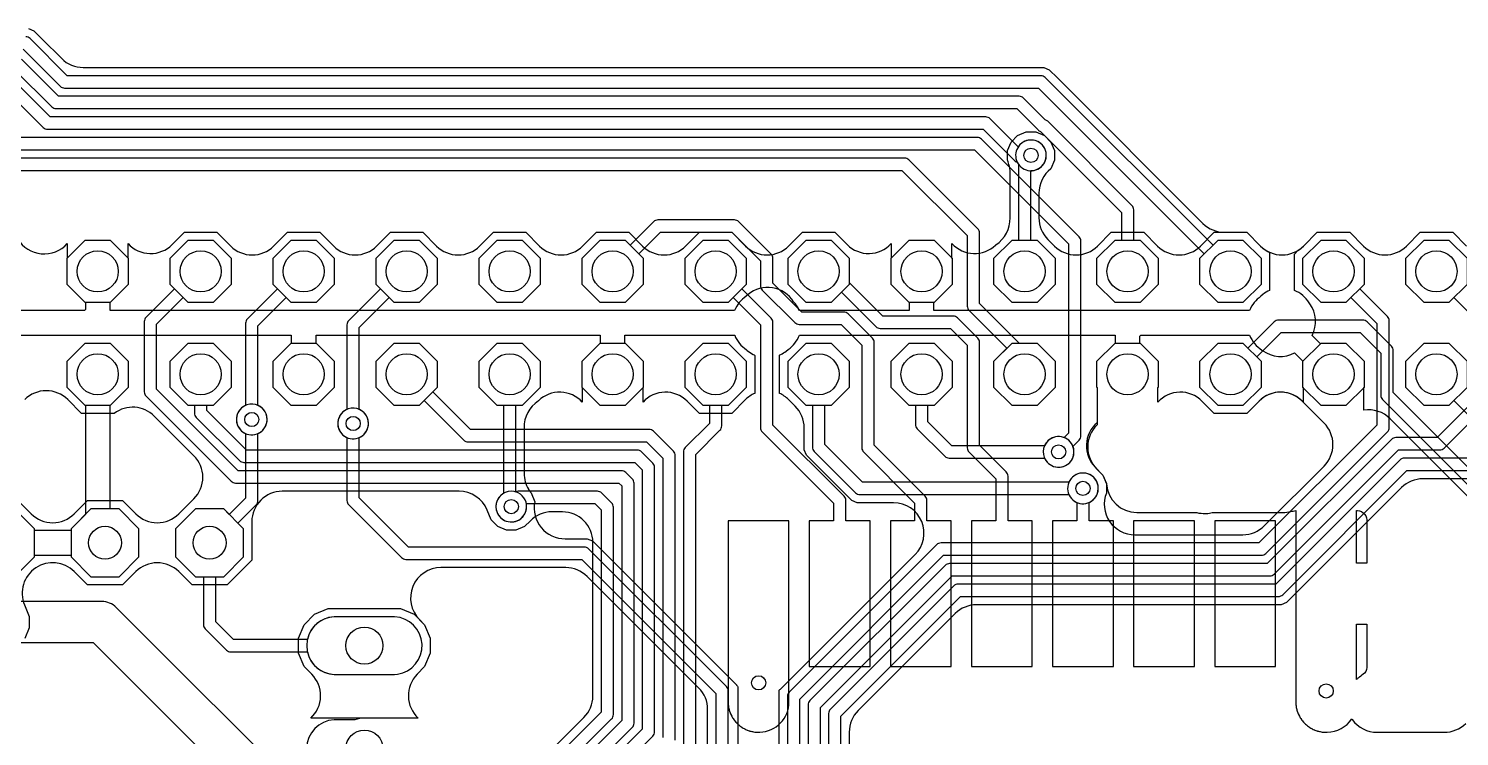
# Model space of a CAD drawing. Header units: millimetres. Extents: x -12 to 258, y 0 to 147.
# Drawn here: x 197.4 to 232.68, y 84.08 to 101.55 of the extents above; entities that cross this region are included whole.
import ezdxf

# ---------------------------------------------------------------- set-up
doc = ezdxf.new("R2010")
doc.units = ezdxf.units.MM

msp = doc.modelspace()

# ---------------------------------------------------------------- linework, layer by layer
at = {"layer": '16_copper'}
for points in [[(197.262, 101.039), (198.177, 100.124, 0.198912), (198.284, 100.08), (222.3, 100.08), (226.393, 95.986), (226.278, 95.871), (226.278, 95.239), (226.724, 94.793), (227.356, 94.793), (227.802, 95.239), (227.802, 95.871), (227.356, 96.317), (226.724, 96.317), (226.609, 96.202), (222.471, 100.34, 0.198912), (222.363, 100.384), (198.348, 100.384), (197.433, 101.299, 0.198912), (197.325, 101.344)], [(197.396, 101.547), (197.526, 101.493), (197.732, 101.288), (198.212, 100.807, 0.198912), (198.742, 100.588), (222.434, 100.588), (222.564, 100.533), (222.77, 100.328), (222.77, 100.328), (226.358, 96.74, 0.198912), (226.888, 96.52), (227.44, 96.52), (227.78, 96.18, 0.414214), (228.84, 96.18), (229.18, 96.52), (229.98, 96.52), (230.32, 96.18, 0.414214), (231.38, 96.18), (231.72, 96.52), (232.52, 96.52), (232.86, 96.18, 0.414214)], [(197.051, 100.531), (197.966, 99.616, 0.198912), (198.074, 99.572), (221.766, 99.572), (222.292, 99.045, 0.105755), (222.351, 99.008), (224.348, 97.012), (224.348, 96.317), (224.184, 96.317), (223.738, 95.871), (223.738, 95.239), (224.184, 94.793), (224.816, 94.793), (225.262, 95.239), (225.262, 95.871), (224.816, 96.317), (224.652, 96.317), (224.652, 97.076, 0.198912), (224.608, 97.183), (222.531, 99.26, 0.115729), (222.471, 99.297), (221.936, 99.832, 0.198912), (221.829, 99.876), (198.137, 99.876), (197.222, 100.791, 0.198912)], [(196.841, 100.023), (197.756, 99.108, 0.198912), (197.864, 99.064), (220.939, 99.064), (221.692, 98.311, 0.167316), (221.779, 98.251), (221.804, 98.208, 1), (222.434, 98.629), (222.404, 98.669, 0.492697), (221.804, 98.63), (221.11, 99.324, 0.198912), (221.002, 99.368), (197.927, 99.368), (197.012, 100.283, 0.198912)], [(181.153, 98.556), (220.729, 98.556), (223.048, 96.237), (223.048, 91.563), (222.937, 91.453, 0.957233), (222.632, 90.76), (222.678, 90.741, 0.637025), (223.153, 91.237), (223.308, 91.392, 0.198912), (223.352, 91.5), (223.352, 96.3, 0.198912), (223.308, 96.408), (220.9, 98.816, 0.198912), (220.792, 98.86), (181.09, 98.86, 0.198912)], [(181.363, 98.048), (218.937, 98.048), (220.548, 96.437), (220.548, 94.7, 0.198912), (220.592, 94.592), (221.526, 93.659), (221.198, 93.331), (221.198, 92.699), (221.644, 92.253), (222.276, 92.253), (222.722, 92.699), (222.722, 93.331), (222.276, 93.777), (221.839, 93.777), (220.852, 94.763), (220.852, 96.5, 0.198912), (220.808, 96.608), (219.108, 98.308, 0.198912), (219, 98.352), (181.3, 98.352, 0.198912)], [(207.835, 79.848), (212.284, 84.297, 0.198912), (212.328, 84.405), (212.328, 90.324, 0.198912), (212.284, 90.432), (212.124, 90.592, 0.198912), (212.016, 90.636), (202.561, 90.636), (200.552, 92.645), (200.552, 94.252), (201.209, 94.908), (201.324, 94.793), (201.956, 94.793), (202.402, 95.239), (202.402, 95.871), (201.956, 96.317), (201.324, 96.317), (200.878, 95.871), (200.878, 95.239), (200.993, 95.124), (200.292, 94.423, 0.198912), (200.248, 94.315), (200.248, 92.582, 0.198912), (200.292, 92.474), (202.39, 90.376, 0.198912), (202.498, 90.332), (211.953, 90.332), (212.024, 90.261), (212.024, 84.468), (207.664, 80.108)], [(235.784, 87.832), (231.052, 92.563), (231.052, 93.6, 0.198912), (231.008, 93.708), (230.408, 94.308, 0.198912), (230.3, 94.352), (228.225, 94.352, 0.198912), (228.117, 94.308), (227.471, 93.662), (227.356, 93.777), (226.724, 93.777), (226.278, 93.331), (226.278, 92.699), (226.724, 92.253), (227.356, 92.253), (227.802, 92.699), (227.802, 93.331), (227.687, 93.446), (228.288, 94.048), (230.237, 94.048), (230.748, 93.537), (230.748, 92.5, 0.198912), (230.792, 92.392), (235.524, 87.661)], [(208.045, 79.34), (212.792, 84.087, 0.198912), (212.836, 84.195), (212.836, 90.716, 0.198912), (212.792, 90.824), (212.516, 91.1, 0.198912), (212.408, 91.144), (202.771, 91.144), (201.792, 92.123), (201.792, 92.253), (201.956, 92.253), (202.402, 92.699), (202.402, 93.331), (201.956, 93.777), (201.324, 93.777), (200.878, 93.331), (200.878, 92.699), (201.324, 92.253), (201.488, 92.253), (201.488, 92.06, 0.198912), (201.532, 91.952), (202.6, 90.884, 0.198912), (202.708, 90.84), (212.345, 90.84), (212.532, 90.653), (212.532, 84.258), (207.874, 79.6)], [(213.344, 83.984), (213.344, 91.008, 0.198912), (213.3, 91.116), (212.808, 91.608, 0.198912), (212.7, 91.652), (208.298, 91.652), (207.367, 92.584), (207.482, 92.699), (207.482, 93.331), (207.036, 93.777), (206.404, 93.777), (205.958, 93.331), (205.958, 92.699), (206.404, 92.253), (207.036, 92.253), (207.151, 92.368), (208.127, 91.392, 0.198912), (208.235, 91.348), (212.637, 91.348), (213.04, 90.945), (213.04, 84.047)], [(213.852, 83.774), (213.852, 91.037), (214.448, 91.632, 0.198912), (214.492, 91.74), (214.492, 92.253), (214.656, 92.253), (215.102, 92.699), (215.102, 93.331), (214.656, 93.777), (214.024, 93.777), (213.578, 93.331), (213.578, 92.699), (214.024, 92.253), (214.188, 92.253), (214.188, 91.803), (213.592, 91.208, 0.198912), (213.548, 91.1), (213.548, 83.837)], [(235.101, 87.796), (230.98, 91.917, 0.24088), (230.33, 92.127), (230.33, 92.687), (230.342, 92.699), (230.342, 93.331), (229.896, 93.777), (229.264, 93.777), (228.818, 93.331), (228.818, 92.699), (228.83, 92.687), (228.83, 92.328, 0.428399), (227.744, 92.354), (227.44, 92.05), (226.64, 92.05), (226.336, 92.354, 0.428401), (225.25, 92.328), (225.25, 92.687), (225.262, 92.699), (225.262, 93.331), (224.816, 93.777), (224.184, 93.777), (223.738, 93.331), (223.738, 92.699), (223.75, 92.687), (223.75, 91.766, 0.423212), (223.745, 90.677), (223.893, 90.529), (223.983, 90.312, 0.398089), (224.731, 89.603), (226.211, 89.603, 0.07075), (226.42, 89.579), (226.448, 89.58, 0.047332), (226.591, 89.603), (228.328, 89.603, 0.065233), (228.523, 89.629), (228.526, 89.63, 0.040863), (228.65, 89.654), (228.65, 87.6, 0.000022), (228.65, 87.6), (228.65, 84.93), (228.651, 84.902), (228.652, 84.875), (228.653, 84.868), (228.653, 84.861), (228.657, 84.834), (228.66, 84.807), (228.661, 84.8), (228.662, 84.793), (228.669, 84.767), (228.674, 84.74), (228.676, 84.734), (228.678, 84.727), (228.686, 84.701), (228.695, 84.675), (228.697, 84.668), (228.699, 84.662), (228.71, 84.637), (228.721, 84.612), (228.724, 84.605), (228.727, 84.599), (228.74, 84.575), (228.752, 84.551), (228.756, 84.545), (228.76, 84.539), (228.775, 84.516), (228.79, 84.494), (228.794, 84.488), (228.798, 84.482), (228.815, 84.461), (228.832, 84.44), (228.837, 84.435), (228.841, 84.429), (228.86, 84.41), (228.879, 84.39), (228.884, 84.385), (228.889, 84.38), (228.91, 84.363), (228.93, 84.345), (228.936, 84.341), (228.941, 84.336), (228.964, 84.32), (228.986, 84.304), (228.992, 84.301), (228.997, 84.297), (229.021, 84.283), (229.044, 84.269), (229.051, 84.266), (229.057, 84.263), (229.081, 84.251), (229.106, 84.24), (229.113, 84.237), (229.119, 84.234), (229.145, 84.225), (229.17, 84.216), (229.177, 84.214), (229.184, 84.211), (229.21, 84.205), (229.236, 84.198), (229.243, 84.196), (229.25, 84.195), (229.277, 84.191), (229.304, 84.186), (229.309, 84.185), (229.318, 84.184), (229.386, 84.18), (229.386, 84.18), (229.394, 84.18), (229.4, 84.18), (229.4, 84.18), (229.427, 84.181, 0.241848), (230.034, 84.509), (230.044, 84.494, 0.242204), (230.655, 84.18), (232.311, 84.18, 0.198912), (232.841, 84.399)], [(197.131, 89.899), (197.46, 89.571, 0.414214), (198.52, 89.571), (198.849, 89.899), (199.711, 89.899), (200.04, 89.571, 0.414214), (201.1, 89.571), (201.474, 89.944, 0.414214), (201.474, 91.005), (200.495, 91.984, 0.375605), (199.509, 92.05), (198.7, 92.05), (198.36, 92.39, 0.414214), (197.3, 92.39)], [(208.041, 81.491), (211.093, 84.543, 0.198912), (211.312, 85.073), (211.312, 88.87, 0.414214), (210.562, 89.62), (210.303, 89.62, 0.198914), (209.773, 89.401), (209.629, 89.257), (209.416, 89.169), (209.184, 89.169), (208.971, 89.257), (208.807, 89.421), (208.706, 89.665, 0.303348), (208.013, 90.128), (203.651, 90.128, 0.414214), (202.901, 89.378), (202.901, 88.426), (202.291, 87.816), (201.429, 87.816), (201.1, 88.144, 0.414214), (200.04, 88.144), (199.711, 87.816), (198.849, 87.816), (198.52, 88.144, 0.82068), (197.294, 87.324), (197.411, 87.041), (197.411, 86.759), (197.303, 86.497)], [(207.85, 80.582), (211.776, 84.508, 0.198912), (211.82, 84.615), (211.82, 89.732, 0.198912), (211.776, 89.84), (211.532, 90.084, 0.198912), (211.424, 90.128), (209.526, 90.128, 0.167325), (209.422, 90.109), (209.374, 90.122, 1), (209.226, 89.378), (209.275, 89.372, 0.492698), (209.672, 89.824), (211.361, 89.824), (211.516, 89.669), (211.516, 84.679), (207.738, 80.901)]]:
    msp.add_lwpolyline(points, format="xyb", dxfattribs=at)
for points in [[(220.15, 89.4), (219.552, 89.4), (219.552, 89.9, 0.198912), (219.508, 90.008), (218.252, 91.263), (218.252, 93.8, 0.198912), (218.208, 93.908), (217.608, 94.508, 0.198912), (217.5, 94.552), (216.463, 94.552), (215.752, 95.263), (215.752, 95.876, 0.198912), (215.708, 95.983), (214.911, 96.78, 0.198912), (214.803, 96.825), (212.918, 96.825, 0.198912), (212.81, 96.78), (212.231, 96.202), (212.116, 96.317), (211.484, 96.317), (211.038, 95.871), (211.038, 95.239), (211.484, 94.793), (212.116, 94.793), (212.562, 95.239), (212.562, 95.871), (212.447, 95.986), (212.981, 96.52), (214.74, 96.52), (215.448, 95.812), (215.448, 95.2, 0.198912), (215.492, 95.092), (216.292, 94.292, 0.198912), (216.4, 94.248), (217.437, 94.248), (217.948, 93.737), (217.948, 91.2, 0.198912), (217.992, 91.092), (219.248, 89.837), (219.248, 89.4), (218.65, 89.4), (218.65, 85.8), (220.15, 85.8)], [(202.974, 91.528, 0.733182), (203.052, 92.246), (203.052, 94.212), (203.749, 94.908), (203.864, 94.793), (204.496, 94.793), (204.942, 95.239), (204.942, 95.871), (204.496, 96.317), (203.864, 96.317), (203.418, 95.871), (203.418, 95.239), (203.533, 95.124), (202.792, 94.383, 0.198912), (202.748, 94.275), (202.748, 92.246), (202.732, 92.24), (202.689, 92.215), (202.65, 92.185), (202.615, 92.15), (202.585, 92.111), (202.56, 92.068), (202.541, 92.022), (202.528, 91.974), (202.522, 91.925), (202.522, 91.875), (202.528, 91.826), (202.541, 91.778), (202.56, 91.732), (202.585, 91.689), (202.615, 91.65), (202.65, 91.615), (202.689, 91.585), (202.732, 91.56), (202.778, 91.541), (202.826, 91.528), (202.875, 91.522), (202.925, 91.522)], [(205.474, 91.428, 0.733182), (205.552, 92.146), (205.552, 94.172), (206.289, 94.908), (206.404, 94.793), (207.036, 94.793), (207.482, 95.239), (207.482, 95.871), (207.036, 96.317), (206.404, 96.317), (205.958, 95.871), (205.958, 95.239), (206.073, 95.124), (205.292, 94.343, 0.198912), (205.248, 94.235), (205.248, 92.146), (205.232, 92.14), (205.189, 92.115), (205.15, 92.085), (205.115, 92.05), (205.085, 92.011), (205.06, 91.968), (205.041, 91.922), (205.028, 91.874), (205.022, 91.825), (205.022, 91.775), (205.028, 91.726), (205.041, 91.678), (205.06, 91.632), (205.085, 91.589), (205.115, 91.55), (205.15, 91.515), (205.189, 91.485), (205.232, 91.46), (205.278, 91.441), (205.326, 91.428), (205.375, 91.422), (205.425, 91.422)], [(218.15, 89.4), (217.552, 89.4), (217.552, 89.9, 0.198912), (217.508, 90.008), (215.752, 91.763), (215.752, 94.295, 0.198912), (215.708, 94.403), (214.987, 95.124), (215.102, 95.239), (215.102, 95.871), (214.656, 96.317), (214.024, 96.317), (213.578, 95.871), (213.578, 95.239), (214.024, 94.793), (214.656, 94.793), (214.771, 94.908), (215.448, 94.232), (215.448, 91.7, 0.198912), (215.492, 91.592), (217.248, 89.837), (217.248, 89.4), (216.65, 89.4), (216.65, 85.8), (218.15, 85.8)], [(222.15, 89.4), (221.552, 89.4), (221.552, 90.5, 0.198912), (221.508, 90.608), (220.852, 91.263), (220.852, 93.8, 0.198912), (220.808, 93.908), (220.308, 94.408, 0.198912), (220.2, 94.452), (218.463, 94.452), (217.642, 95.274), (217.642, 95.871), (217.196, 96.317), (216.564, 96.317), (216.118, 95.871), (216.118, 95.239), (216.564, 94.793), (217.196, 94.793), (217.444, 95.041), (218.292, 94.192, 0.198912), (218.4, 94.148), (220.137, 94.148), (220.548, 93.737), (220.548, 91.2, 0.198912), (220.592, 91.092), (221.248, 90.437), (221.248, 89.4), (220.65, 89.4), (220.65, 85.8), (222.15, 85.8)], [(224.15, 89.4), (223.552, 89.4), (223.552, 89.854, 0.957229), (223.278, 90.559), (223.232, 90.54, 0.637026), (223.248, 89.854), (223.248, 89.4), (222.65, 89.4), (222.65, 85.8), (224.15, 85.8)], [(215.427, 84.181, 0.403619), (216.15, 84.93), (216.15, 87.6), (216.15, 87.6), (216.15, 89.4), (214.65, 89.4), (214.65, 87.6), (214.65, 87.6), (214.65, 84.93), (214.651, 84.902), (214.652, 84.875), (214.653, 84.868), (214.653, 84.861), (214.657, 84.834), (214.66, 84.807), (214.661, 84.8), (214.662, 84.793), (214.669, 84.767), (214.674, 84.74), (214.676, 84.734), (214.678, 84.727), (214.686, 84.701), (214.695, 84.675), (214.697, 84.668), (214.699, 84.662), (214.71, 84.637), (214.721, 84.612), (214.724, 84.605), (214.727, 84.599), (214.74, 84.575), (214.752, 84.551), (214.756, 84.545), (214.76, 84.539), (214.775, 84.516), (214.79, 84.494), (214.794, 84.488), (214.798, 84.482), (214.815, 84.461), (214.832, 84.44), (214.837, 84.435), (214.841, 84.429), (214.86, 84.41), (214.879, 84.39), (214.884, 84.385), (214.889, 84.38), (214.91, 84.363), (214.93, 84.345), (214.936, 84.341), (214.941, 84.336), (214.964, 84.32), (214.986, 84.304), (214.992, 84.301), (214.997, 84.297), (215.021, 84.283), (215.044, 84.269), (215.051, 84.266), (215.057, 84.263), (215.081, 84.251), (215.106, 84.24), (215.113, 84.237), (215.119, 84.234), (215.145, 84.225), (215.17, 84.216), (215.177, 84.214), (215.184, 84.211), (215.21, 84.205), (215.236, 84.198), (215.243, 84.196), (215.25, 84.195), (215.277, 84.191), (215.304, 84.186), (215.309, 84.185), (215.318, 84.184), (215.386, 84.18), (215.386, 84.18), (215.394, 84.18), (215.4, 84.18), (215.4, 84.18)], [(205.678, 84.528), (204.354, 84.528, 0.427819), (204.379, 85.612), (204.192, 85.8), (204.052, 86.136), (204.052, 86.499), (204.192, 86.835), (204.449, 87.093), (204.785, 87.232), (206.571, 87.232), (206.907, 87.093), (207.164, 86.835), (207.304, 86.499), (207.304, 86.136), (207.164, 85.8), (206.977, 85.612, 0.419443), (207.003, 84.528), (205.678, 84.528), (205.678, 84.528)], [(206.494, 85.613, 0.906348), (206.424, 87.029), (204.932, 87.029, 0.952081), (204.932, 85.606), (206.424, 85.606)], [(230.15, 86.85), (230.404, 86.85), (230.404, 85.775), (230.394, 85.726), (230.375, 85.68), (230.347, 85.638, 0.05138), (230.223, 85.542), (230.207, 85.532), (230.195, 85.522), (230.183, 85.513), (230.169, 85.5), (230.154, 85.488), (230.15, 85.484)]]:
    msp.add_lwpolyline(points, format="xyb", close=True, dxfattribs=at)
for points in [[(199.862, 95.239), (199.862, 95.871), (199.416, 96.317), (198.784, 96.317), (198.338, 95.871), (198.338, 95.239), (198.784, 94.793), (199.416, 94.793)], [(210.022, 95.239), (210.022, 95.871), (209.576, 96.317), (208.944, 96.317), (208.498, 95.871), (208.498, 95.239), (208.944, 94.793), (209.576, 94.793)], [(220.182, 95.239), (220.182, 95.871), (219.736, 96.317), (219.104, 96.317), (218.658, 95.871), (218.658, 95.239), (219.104, 94.793), (219.736, 94.793)], [(222.722, 95.239), (222.722, 95.871), (222.276, 96.317), (221.644, 96.317), (221.198, 95.871), (221.198, 95.239), (221.644, 94.793), (222.276, 94.793)], [(230.342, 95.239), (230.342, 95.871), (229.896, 96.317), (229.264, 96.317), (228.818, 95.871), (228.818, 95.239), (229.264, 94.793), (229.896, 94.793)], [(232.882, 95.239), (232.882, 95.871), (232.436, 96.317), (231.804, 96.317), (231.358, 95.871), (231.358, 95.239), (231.804, 94.793), (232.436, 94.793)], [(199.862, 92.699), (199.862, 93.331), (199.416, 93.777), (198.784, 93.777), (198.338, 93.331), (198.338, 92.699), (198.784, 92.253), (199.416, 92.253)], [(204.942, 92.699), (204.942, 93.331), (204.496, 93.777), (203.864, 93.777), (203.418, 93.331), (203.418, 92.699), (203.864, 92.253), (204.496, 92.253)], [(210.022, 92.699), (210.022, 93.331), (209.576, 93.777), (208.944, 93.777), (208.498, 93.331), (208.498, 92.699), (208.944, 92.253), (209.576, 92.253)], [(212.562, 92.699), (212.562, 93.331), (212.116, 93.777), (211.484, 93.777), (211.038, 93.331), (211.038, 92.699), (211.484, 92.253), (212.116, 92.253)], [(217.642, 92.699), (217.642, 93.331), (217.196, 93.777), (216.564, 93.777), (216.118, 93.331), (216.118, 92.699), (216.564, 92.253), (217.196, 92.253)], [(220.182, 92.699), (220.182, 93.331), (219.736, 93.777), (219.104, 93.777), (218.658, 93.331), (218.658, 92.699), (219.104, 92.253), (219.736, 92.253)], [(197.538, 88.51), (197.538, 89.205), (197.047, 89.696), (196.353, 89.696), (195.862, 89.205), (195.862, 88.51), (196.353, 88.019), (197.047, 88.019)], [(200.118, 88.51), (200.118, 89.205), (199.627, 89.696), (198.933, 89.696), (198.442, 89.205), (198.442, 88.51), (198.933, 88.019), (199.627, 88.019)], [(202.698, 88.51), (202.698, 89.205), (202.207, 89.696), (201.513, 89.696), (201.022, 89.205), (201.022, 88.51), (201.513, 88.019), (202.207, 88.019)], [(230.15, 88.35), (230.15, 89.654), (230.175, 89.654), (230.224, 89.644), (230.27, 89.625), (230.312, 89.597), (230.347, 89.562), (230.375, 89.52), (230.394, 89.474), (230.404, 89.425), (230.404, 88.35)], [(226.15, 89.4), (224.65, 89.4), (224.65, 85.8), (226.15, 85.8)], [(228.15, 89.4), (226.65, 89.4), (226.65, 85.8), (228.15, 85.8)]]:
    msp.add_lwpolyline(points, close=True, dxfattribs=at)
msp.add_lwpolyline([(232.882, 93.331), (232.436, 93.777), (231.804, 93.777), (231.358, 93.331), (231.358, 92.699), (231.804, 92.253), (232.436, 92.253), (232.551, 92.368), (236.032, 88.888)], dxfattribs=at)
at = {"layer": '1_copper'}
for points in [[(219.725, 94.793), (219.736, 94.793), (220.182, 95.239), (220.182, 95.871), (220.17, 95.883), (220.17, 96.242, 0.422853), (221.246, 96.206), (221.252, 96.213, 0.263415), (221.604, 96.875), (221.604, 97.992, 0.068579), (221.576, 98.195), (221.555, 98.26, 0.014692), (221.537, 98.303), (221.537, 98.535), (221.626, 98.748), (221.79, 98.912), (222.003, 99), (222.235, 99), (222.448, 98.912), (222.612, 98.748), (222.7, 98.535), (222.7, 98.303), (222.612, 98.09, 0.236427), (222.316, 97.483), (222.316, 96.875, 0.19891), (222.535, 96.345), (222.7, 96.18, 0.414216), (223.76, 96.18), (224.1, 96.52), (224.9, 96.52), (225.24, 96.18, 0.414214), (226.3, 96.18), (226.64, 96.52), (227.44, 96.52), (227.78, 96.18, 0.077693), (227.967, 96.044), (227.991, 96.032, 0.007492), (228.005, 96.025), (228.005, 95.084, 0.064226), (227.841, 94.985), (227.79, 94.94, 0.150394), (227.51, 94.59), (219.725, 94.59)], [(222.722, 95.239), (222.722, 95.871), (222.276, 96.317), (222.112, 96.317), (222.112, 98.041, 0.976123), (222.144, 98.797), (222.094, 98.797, 0.534511), (221.779, 98.251), (221.804, 98.208), (221.808, 98.203), (221.808, 96.317), (221.644, 96.317), (221.198, 95.871), (221.198, 95.239), (221.644, 94.793), (222.276, 94.793)], [(199.405, 94.793), (199.416, 94.793), (199.862, 95.239), (199.862, 95.871), (199.85, 95.883), (199.85, 96.242, 0.428401), (200.936, 96.216), (201.24, 96.52), (202.04, 96.52), (202.38, 96.18, 0.414214), (203.44, 96.18), (203.78, 96.52), (204.58, 96.52), (204.92, 96.18, 0.414214), (205.98, 96.18), (206.32, 96.52), (207.12, 96.52), (207.46, 96.18, 0.414214), (208.52, 96.18), (208.86, 96.52), (209.66, 96.52), (210, 96.18, 0.414214), (211.06, 96.18), (211.4, 96.52), (212.2, 96.52), (212.54, 96.18, 0.414214), (213.6, 96.18), (213.94, 96.52), (214.74, 96.52), (215.08, 96.18, 0.414214), (216.14, 96.18), (216.48, 96.52), (217.28, 96.52), (217.584, 96.216, 0.428399), (218.67, 96.242), (218.67, 95.883), (218.658, 95.871), (218.658, 95.239), (219.104, 94.793), (219.115, 94.793), (219.115, 94.59), (216.409, 94.59, 0.06422), (216.31, 94.754), (216.265, 94.805, 0.449877), (215.141, 94.985), (215.09, 94.94, 0.150397), (214.81, 94.59), (199.405, 94.59)], [(213.94, 92.05), (213.636, 92.354, 0.428401), (212.55, 92.328), (212.55, 92.687), (212.562, 92.699), (212.562, 93.331), (212.116, 93.777), (212.105, 93.777), (212.105, 93.98), (214.811, 93.98, 0.154639), (215.1, 93.622), (215.119, 93.603, 0.059478), (215.267, 93.504), (215.291, 93.492, 0.015209), (215.305, 93.476), (215.305, 92.544, 0.09191), (215.08, 92.39), (214.74, 92.05)], [(209.374, 89.378, 0.777601), (209.412, 90.112), (209.412, 92.253), (209.576, 92.253), (210.022, 92.699), (210.022, 93.331), (209.576, 93.777), (208.944, 93.777), (208.498, 93.331), (208.498, 92.699), (208.944, 92.253), (209.108, 92.253), (209.108, 90.076), (209.089, 90.065), (209.05, 90.035), (209.015, 90), (208.985, 89.961), (208.96, 89.918), (208.941, 89.872), (208.928, 89.824), (208.922, 89.775), (208.922, 89.725), (208.928, 89.676), (208.941, 89.628), (208.96, 89.583), (208.985, 89.54), (209.015, 89.5), (209.05, 89.465), (209.089, 89.435), (209.132, 89.41), (209.178, 89.391), (209.226, 89.378), (209.275, 89.372), (209.325, 89.372)], [(223.474, 89.828, 1), (223.326, 90.572), (223.278, 90.559, 0.210244), (223.054, 90.352), (217.963, 90.352), (217.032, 91.283), (217.032, 92.253), (217.196, 92.253), (217.642, 92.699), (217.642, 93.331), (217.196, 93.777), (216.564, 93.777), (216.118, 93.331), (216.118, 92.699), (216.564, 92.253), (216.728, 92.253), (216.728, 91.22, 0.198912), (216.772, 91.112), (217.792, 90.092, 0.198912), (217.9, 90.048), (223.054, 90.048), (223.06, 90.032), (223.085, 89.989), (223.115, 89.95), (223.15, 89.915), (223.189, 89.885), (223.232, 89.86), (223.278, 89.841), (223.326, 89.828), (223.375, 89.822), (223.425, 89.822)], [(222.874, 90.728, 1), (222.726, 91.472), (222.678, 91.459, 0.210244), (222.454, 91.252), (220.163, 91.252), (219.572, 91.843), (219.572, 92.253), (219.736, 92.253), (220.182, 92.699), (220.182, 93.331), (219.736, 93.777), (219.104, 93.777), (218.658, 93.331), (218.658, 92.699), (219.104, 92.253), (219.268, 92.253), (219.268, 91.78, 0.198912), (219.312, 91.672), (219.992, 90.992, 0.198912), (220.1, 90.948), (222.454, 90.948), (222.46, 90.932), (222.485, 90.889), (222.515, 90.85), (222.55, 90.815), (222.589, 90.785), (222.632, 90.76), (222.678, 90.741), (222.726, 90.728), (222.775, 90.722), (222.825, 90.722)], [(206.494, 85.613, 0.906348), (206.424, 87.029), (204.932, 87.029, 0.338561), (204.272, 86.47), (202.446, 86.47), (202.012, 86.903), (202.012, 88.019), (202.207, 88.019), (202.698, 88.51), (202.698, 89.205), (202.56, 89.342), (203.008, 89.79, 0.198912), (203.052, 89.898), (203.052, 91.554, 0.957229), (202.778, 92.259), (202.732, 92.24, 0.637026), (202.748, 91.554), (202.748, 89.961), (202.345, 89.558), (202.207, 89.696), (201.513, 89.696), (201.022, 89.205), (201.022, 88.51), (201.513, 88.019), (201.708, 88.019), (201.708, 86.84, 0.198912), (201.752, 86.732), (202.275, 86.21, 0.198912), (202.383, 86.165), (204.272, 86.165, 0.338561), (204.932, 85.606), (206.424, 85.606)]]:
    msp.add_lwpolyline(points, format="xyb", close=True, dxfattribs=at)
for points in [[(197.126, 96.355, 0.506091), (198.35, 96.242), (198.35, 95.883), (198.338, 95.871), (198.338, 95.239), (198.784, 94.793), (198.795, 94.793), (198.795, 94.611), (198.774, 94.59), (196.089, 94.59, 0.064224)], [(215.908, 75.88), (215.908, 85.219, 0.029082), (215.975, 85.278), (216.168, 85.471), (216.168, 85.471), (219.261, 88.564, 0.668179), (218.731, 89.844), (217.829, 89.844), (217.699, 89.899), (216.579, 91.019), (216.524, 91.149), (216.524, 91.695, 0.198912), (216.305, 92.225), (216.14, 92.39, 0.091971), (215.915, 92.545), (215.915, 93.486), (215.928, 93.492), (215.952, 93.503, 0.050382), (216.079, 93.585), (216.13, 93.63, 0.150405), (216.41, 93.98), (224.195, 93.98), (224.195, 93.777), (224.184, 93.777), (223.738, 93.331), (223.738, 92.699), (223.75, 92.687), (223.75, 91.821, 0.438858), (223.704, 90.719), (223.893, 90.529), (223.981, 90.316), (223.981, 90.084, 0.530499), (224.678, 89.056), (227.342, 89.056, 0.198912), (227.872, 89.275), (229.347, 90.75, 0.414214), (229.347, 91.811), (228.804, 92.354, 0.414214), (227.744, 92.354), (227.44, 92.05), (226.64, 92.05), (226.336, 92.354, 0.428401), (225.25, 92.328), (225.25, 92.687), (225.262, 92.699), (225.262, 93.331), (224.816, 93.777), (224.805, 93.777), (224.805, 93.959), (224.826, 93.98), (227.511, 93.98, 0.160683), (227.816, 93.614), (227.837, 93.597, 0.283139), (228.622, 93.542), (228.826, 93.338), (228.818, 93.331), (228.818, 92.699), (229.264, 92.253), (229.896, 92.253), (230.342, 92.699), (230.342, 93.331), (229.896, 93.777), (229.264, 93.777), (229.257, 93.769), (229.052, 93.974, 0.282743), (228.998, 94.756), (228.982, 94.779, 0.161027), (228.615, 95.085), (228.615, 95.984), (228.704, 96.073, 0.058112), (228.84, 96.18), (229.18, 96.52), (229.98, 96.52), (230.32, 96.18, 0.414214), (231.38, 96.18), (231.72, 96.52), (232.52, 96.52), (232.86, 96.18, 0.414214)], [(216.416, 75.522), (216.416, 85), (219.963, 88.548), (227.8, 88.548, 0.198912), (227.908, 88.592), (230.908, 91.592, 0.198912), (230.952, 91.7), (230.952, 94.335, 0.198912), (230.908, 94.443), (230.227, 95.124), (230.342, 95.239), (230.342, 95.871), (229.896, 96.317), (229.264, 96.317), (228.818, 95.871), (228.818, 95.239), (229.264, 94.793), (229.896, 94.793), (230.011, 94.908), (230.648, 94.272), (230.648, 91.763), (227.737, 88.852), (219.9, 88.852, 0.198912), (219.792, 88.808), (216.156, 85.171, 0.198912), (216.111, 85.064), (216.111, 75.585)], [(196.09, 93.98), (203.874, 93.98), (203.875, 93.979), (203.875, 93.777), (203.864, 93.777), (203.418, 93.331), (203.418, 92.699), (203.864, 92.253), (204.496, 92.253), (204.942, 92.699), (204.942, 93.331), (204.496, 93.777), (204.485, 93.777), (204.485, 93.98), (211.495, 93.98), (211.495, 93.777), (211.484, 93.777), (211.038, 93.331), (211.038, 92.699), (211.05, 92.687), (211.05, 92.328, 0.422851), (209.974, 92.364), (209.968, 92.357, 0.263415), (209.616, 91.695), (209.616, 90.567, 0.137805), (209.725, 90.177), (209.729, 90.171, 0.032899), (209.789, 90.089), (209.881, 89.866, 0.477301), (210.631, 88.956), (211.171, 88.956), (211.301, 88.901), (214.848, 85.355, 0.006535), (214.859, 85.339), (214.88, 85.316), (214.892, 85.302), (214.892, 75.88, 0.929363)], [(233.248, 92.563), (232.137, 91.452), (231.118, 91.452, 0.198912), (231.011, 91.408), (227.947, 88.344), (220.11, 88.344, 0.198912), (220.003, 88.3), (216.664, 84.961, 0.198912), (216.619, 84.853), (216.619, 75.375)], [(214.652, 69.5), (214.652, 85.2, 0.198912), (214.608, 85.308), (211.208, 88.708, 0.198912), (211.1, 88.752), (206.763, 88.752), (205.552, 89.963), (205.552, 91.454, 0.957229), (205.278, 92.159), (205.232, 92.14, 0.637026), (205.248, 91.454), (205.248, 89.9, 0.198912), (205.292, 89.792), (206.592, 88.492, 0.198912), (206.7, 88.448), (211.037, 88.448), (214.348, 85.137), (214.348, 69.563)], [(216.924, 75.312), (216.924, 84.79), (220.174, 88.04), (228.01, 88.04, 0.198912), (228.118, 88.084), (231.182, 91.148), (232.2, 91.148, 0.198912), (232.308, 91.192), (233.508, 92.392, 0.198912)], [(234.229, 90.944), (231.329, 90.944, 0.198912), (231.221, 90.9), (228.158, 87.836), (220.321, 87.836, 0.198912), (220.213, 87.792), (217.172, 84.751, 0.198912), (217.127, 84.643), (217.127, 75.165)], [(217.432, 75.101), (217.432, 84.58), (220.384, 87.532), (228.221, 87.532, 0.198912), (228.329, 87.576), (231.392, 90.64), (234.292, 90.64, 0.198912)], [(234.363, 90.436), (231.787, 90.436, 0.198912), (231.256, 90.217), (228.628, 87.588), (228.628, 87.588), (228.422, 87.383), (228.292, 87.328), (220.779, 87.328, 0.198912), (220.248, 87.109), (217.855, 84.715, 0.198912), (217.635, 84.185), (217.635, 77.868, 0.668181)], [(214.144, 80.113), (214.144, 84.742, 0.198912), (213.925, 85.272), (211.172, 88.025, 0.198912), (210.642, 88.244), (207.566, 88.244, 0.668182), (207.036, 86.964), (207.164, 86.835), (207.304, 86.499), (207.304, 86.136), (207.164, 85.8), (206.977, 85.612, 0.419443), (207.003, 84.528), (205.678, 84.528, 0.080313), (205.442, 84.489), (204.932, 84.489, 0.949477), (204.928, 83.067)], [(204.359, 82.459), (199.559, 87.259, 0.198912), (199.2, 87.408), (196.7, 87.408, 0.929363)]]:
    msp.add_lwpolyline(points, format="xyb", dxfattribs=at)
for points in [[(202.402, 95.239), (202.402, 95.871), (201.956, 96.317), (201.324, 96.317), (200.878, 95.871), (200.878, 95.239), (201.324, 94.793), (201.956, 94.793)], [(204.942, 95.239), (204.942, 95.871), (204.496, 96.317), (203.864, 96.317), (203.418, 95.871), (203.418, 95.239), (203.864, 94.793), (204.496, 94.793)], [(207.482, 95.239), (207.482, 95.871), (207.036, 96.317), (206.404, 96.317), (205.958, 95.871), (205.958, 95.239), (206.404, 94.793), (207.036, 94.793)], [(210.022, 95.239), (210.022, 95.871), (209.576, 96.317), (208.944, 96.317), (208.498, 95.871), (208.498, 95.239), (208.944, 94.793), (209.576, 94.793)], [(212.562, 95.239), (212.562, 95.871), (212.116, 96.317), (211.484, 96.317), (211.038, 95.871), (211.038, 95.239), (211.484, 94.793), (212.116, 94.793)], [(215.102, 95.239), (215.102, 95.871), (214.656, 96.317), (214.024, 96.317), (213.578, 95.871), (213.578, 95.239), (214.024, 94.793), (214.656, 94.793)], [(217.642, 95.239), (217.642, 95.871), (217.196, 96.317), (216.564, 96.317), (216.118, 95.871), (216.118, 95.239), (216.564, 94.793), (217.196, 94.793)], [(225.262, 95.239), (225.262, 95.871), (224.816, 96.317), (224.184, 96.317), (223.738, 95.871), (223.738, 95.239), (224.184, 94.793), (224.816, 94.793)], [(227.802, 95.239), (227.802, 95.871), (227.356, 96.317), (226.724, 96.317), (226.278, 95.871), (226.278, 95.239), (226.724, 94.793), (227.356, 94.793)], [(202.402, 92.699), (202.402, 93.331), (201.956, 93.777), (201.324, 93.777), (200.878, 93.331), (200.878, 92.699), (201.324, 92.253), (201.956, 92.253)], [(207.482, 92.699), (207.482, 93.331), (207.036, 93.777), (206.404, 93.777), (205.958, 93.331), (205.958, 92.699), (206.404, 92.253), (207.036, 92.253)], [(215.102, 92.699), (215.102, 93.331), (214.656, 93.777), (214.024, 93.777), (213.578, 93.331), (213.578, 92.699), (214.024, 92.253), (214.656, 92.253)], [(222.722, 92.699), (222.722, 93.331), (222.276, 93.777), (221.644, 93.777), (221.198, 93.331), (221.198, 92.699), (221.644, 92.253), (222.276, 92.253)], [(227.802, 92.699), (227.802, 93.331), (227.356, 93.777), (226.724, 93.777), (226.278, 93.331), (226.278, 92.699), (226.724, 92.253), (227.356, 92.253)], [(232.882, 92.699), (232.882, 93.331), (232.436, 93.777), (231.804, 93.777), (231.358, 93.331), (231.358, 92.699), (231.804, 92.253), (232.436, 92.253)]]:
    msp.add_lwpolyline(points, close=True, dxfattribs=at)
for points in [[(232.882, 95.871), (232.436, 96.317), (231.804, 96.317), (231.358, 95.871), (231.358, 95.239), (231.804, 94.793), (232.436, 94.793), (232.551, 94.908), (233.248, 94.212)], [(197.047, 88.019), (197.538, 88.51), (197.538, 88.553), (198.442, 88.553), (198.442, 88.51), (198.933, 88.019), (199.627, 88.019), (200.118, 88.51), (200.118, 89.205), (199.627, 89.696), (199.405, 89.696), (199.405, 92.253), (199.416, 92.253), (199.862, 92.699), (199.862, 93.331), (199.416, 93.777), (198.784, 93.777), (198.338, 93.331), (198.338, 92.699), (198.784, 92.253), (198.795, 92.253), (198.795, 89.558), (198.442, 89.205), (198.442, 89.162), (197.538, 89.162), (197.538, 89.205), (197.047, 89.696)], [(196.7, 86.392), (198.99, 86.392), (203.492, 81.89)]]:
    msp.add_lwpolyline(points, dxfattribs=at)
at = {"layer": 'drills_PTH'}
for centre, radius in [((199.1, 95.555), 0.508), ((201.64, 95.555), 0.508), ((204.18, 95.555), 0.508), ((206.72, 95.555), 0.508), ((209.26, 95.555), 0.508), ((211.8, 95.555), 0.508), ((214.34, 95.555), 0.508), ((216.88, 95.555), 0.508), ((219.42, 95.555), 0.508), ((221.96, 95.555), 0.508), ((224.5, 95.555), 0.508), ((227.04, 95.555), 0.508), ((229.58, 95.555), 0.508), ((232.12, 95.555), 0.508), ((199.1, 93.015), 0.508), ((201.64, 93.015), 0.508), ((204.18, 93.015), 0.508), ((206.72, 93.015), 0.508), ((209.26, 93.015), 0.508), ((211.8, 93.015), 0.508), ((214.34, 93.015), 0.508), ((216.88, 93.015), 0.508), ((219.42, 93.015), 0.508), ((221.96, 93.015), 0.508), ((224.5, 93.015), 0.508), ((227.04, 93.015), 0.508), ((229.58, 93.015), 0.508), ((232.12, 93.015), 0.508), ((199.28, 88.858), 0.406), ((201.86, 88.858), 0.406), ((205.678, 86.318), 0.457), ((205.678, 83.778), 0.457)]:
    msp.add_circle(centre, radius, dxfattribs=at)
at = {"layer": 'drills_via_1_16'}
for centre in [(222.119, 98.419), (202.9, 91.9), (205.4, 91.8), (222.8, 91.1), (223.4, 90.2), (209.3, 89.75), (215.4, 85.4), (229.4, 85.2)]:
    msp.add_circle(centre, 0.175, dxfattribs=at)

doc.saveas('drawing.dxf')
